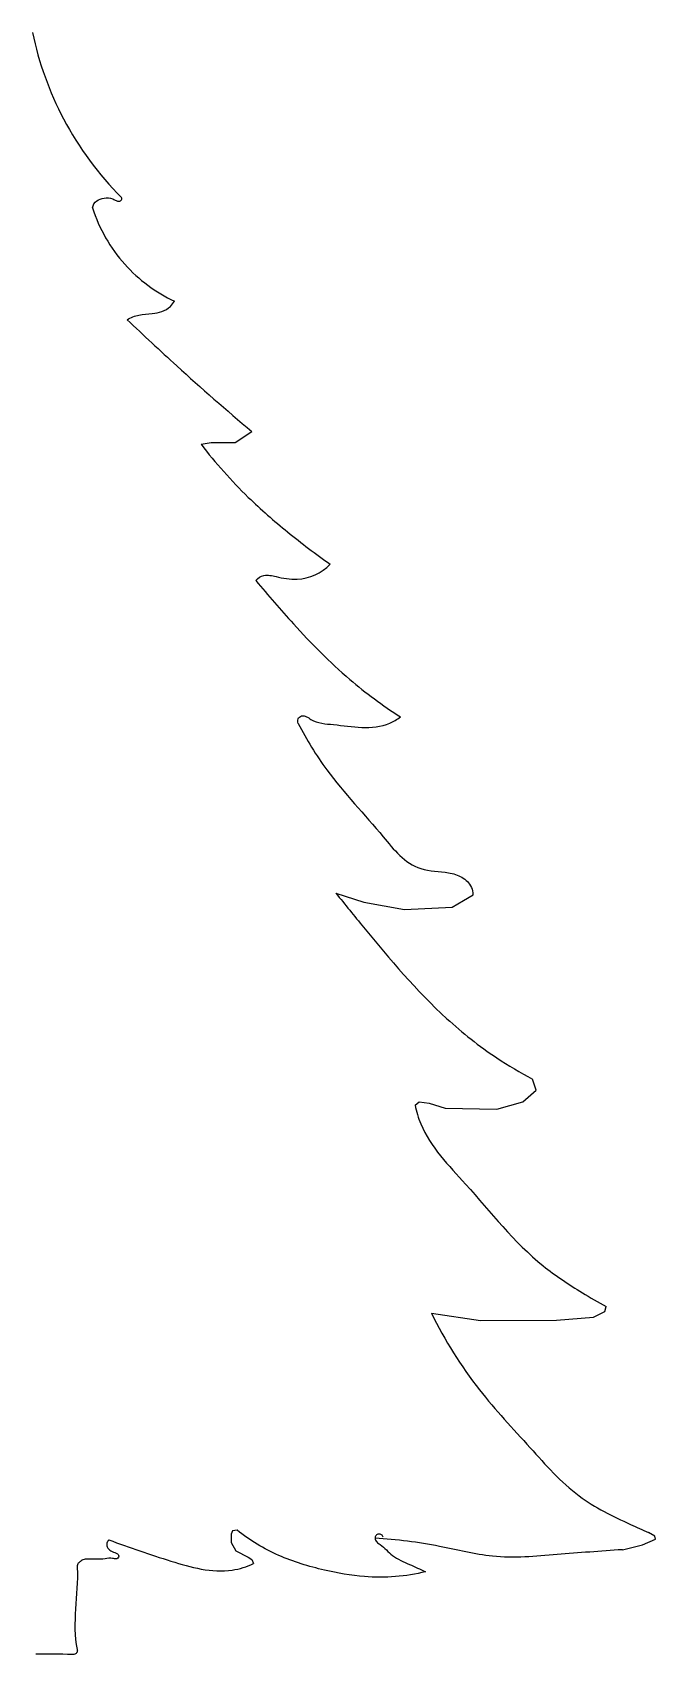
# Model space of a CAD drawing. Extents: x 91.7 to 127.7, y 140.3 to 234.3.
import ezdxf

# ---------------------------------------------------------------- set-up
doc = ezdxf.new("R2010")
doc.units = 0
doc.layers.add('Layer_1', color=7, linetype='CONTINUOUS')

msp = doc.modelspace()

# ---------------------------------------------------------------- linework, layer by layer
at = {"layer": 'Layer_1', "color": 7}
for points in [[(101.42878, 210.404625), (101.42878, 210.404625), (102.01344, 210.50485), (103.3999, 210.50485), (104.36875, 211.139614)], [(109.23509, 184.41047), (109.23509, 184.41047), (110.85001, 183.8783), (113.20532, 183.46069), (115.96154, 183.59433), (116.62971, 183.97853), (117.17259, 184.31598)], [(113.81805, 172.12625), (113.81805, 172.12625), (114.05428, 172.31524), (114.64487, 172.24434), (115.56619, 171.94905), (118.54275, 171.88995), (120.05466, 172.31518), (120.82242, 172.98845), (120.62162, 173.63809)], [(114.76299, 160.07826), (114.76299, 160.07826), (117.59781, 159.65303), (122.0036, 159.67663), (124.14152, 159.842), (124.80298, 160.17273), (124.87388, 160.45621)], [(103.51816, 147.51059), (103.51816, 147.51059), (103.25784, 147.46289), (103.16594, 147.27079), (103.18264, 146.78636), (103.44991, 146.30194), (104.1682, 145.95115), (104.377, 145.80916), (104.4631, 145.57348)], [(125.81879, 146.37662), (125.81879, 146.37662), (126.9864, 146.66102), (127.7381, 146.97841), (127.6963, 147.1538), (127.33066, 147.36881)]]:
    msp.add_lwpolyline(points, dxfattribs=at)
for points in [[(91.673446, 234.258479), (92.036867, 232.514746), (92.6461, 230.822431), (93.477515, 229.247176)], [(93.477515, 229.247176), (94.358218, 227.578535), (95.488213, 226.041744), (96.818385, 224.703595)], [(95.394694, 224.499442), (95.518755, 224.589592), (95.671619, 224.630617), (95.822869, 224.655948)], [(95.822869, 224.655948), (95.987635, 224.683538), (96.162973, 224.693418), (96.31601, 224.626418)], [(96.31601, 224.626418), (96.40944, 224.585518), (96.491008, 224.517343), (96.589532, 224.490988)], [(96.803217, 224.536028), (96.820647, 224.554638), (96.833387, 224.577798), (96.838677, 224.602738)], [(96.838677, 224.602738), (96.845977, 224.637208), (96.838467, 224.674578), (96.818387, 224.703536)], [(95.147952, 224.102236), (95.174882, 224.259769), (95.265405, 224.405494), (95.394694, 224.499442)], [(95.147952, 224.102236), (95.531641, 222.895392), (96.173891, 221.771453), (97.018836, 220.828184)], [(96.589532, 224.490988), (96.638792, 224.477808), (96.692354, 224.475968), (96.739967, 224.494188)], [(96.739967, 224.494188), (96.763777, 224.503288), (96.785787, 224.517428), (96.803217, 224.536028)], [(97.018836, 220.828184), (97.820735, 219.93297), (98.804202, 219.201088), (99.891984, 218.690028)], [(98.605748, 217.971692), (98.987102, 218.015982), (99.377201, 218.127618), (99.65812, 218.389299)], [(99.65812, 218.389299), (99.75143, 218.476219), (99.830707, 218.578149), (99.89198, 218.689977)], [(97.152468, 217.6209), (97.362766, 217.749159), (97.595762, 217.840085), (97.837347, 217.888172)], [(97.152472, 217.62095), (98.099566, 216.718723), (99.057372, 215.827741), (100.02562, 214.948256)], [(97.837347, 217.888172), (98.090159, 217.938492), (98.349698, 217.941962), (98.605748, 217.971692)], [(100.02562, 214.948256), (101.45099, 213.653552), (102.899, 212.383762), (104.36875, 211.139664)], [(101.42878, 210.404673), (102.26573, 209.315456), (103.18214, 208.287301), (104.1683, 207.331074)], [(104.1683, 207.331074), (104.89356, 206.627829), (105.65617, 205.963752), (106.44009, 205.326554)], [(106.44009, 205.326554), (107.2422, 204.674576), (108.06694, 204.050446), (108.91233, 203.455667)], [(106.99133, 202.586987), (107.71111, 202.615967), (108.41516, 202.934317), (108.91233, 203.455616)], [(104.60491, 202.505905), (104.71656, 202.657725), (104.88575, 202.766137), (105.07033, 202.804146)], [(104.60491, 202.505953), (105.30804, 201.65306), (106.0328, 200.818005), (106.77827, 200.001862)], [(105.07033, 202.804146), (105.30238, 202.851926), (105.54119, 202.791136), (105.77191, 202.737326)], [(105.77191, 202.737326), (106.172, 202.644016), (106.58084, 202.570463), (106.99133, 202.586987)], [(106.77827, 200.001862), (107.80788, 198.874639), (108.87864, 197.781966), (110.03832, 196.78906)], [(110.03832, 196.78906), (110.96264, 195.99767), (111.94224, 195.27087), (112.96763, 194.6157)], [(107.06176, 194.23767), (107.01726, 194.31577), (107.01126, 194.41467), (107.04586, 194.49763)], [(107.04586, 194.49763), (107.08046, 194.58063), (107.15504, 194.64581), (107.24187, 194.66913)], [(107.24187, 194.66913), (107.29057, 194.68223), (107.3422, 194.68263), (107.39189, 194.67413)], [(107.39189, 194.67413), (107.44159, 194.66513), (107.48939, 194.64803), (107.53484, 194.62613)], [(107.53484, 194.62613), (107.62564, 194.58223), (107.70659, 194.5207), (107.79311, 194.46886)], [(112.3534, 194.25168), (112.57333, 194.34458), (112.78057, 194.46743), (112.9676, 194.61581)], [(107.06168, 194.238), (107.53595, 193.29599), (108.08977, 192.39404), (108.71532, 191.54492)], [(107.79311, 194.46886), (108.17893, 194.2377), (108.64839, 194.21167), (109.09605, 194.16818)], [(109.09605, 194.16818), (109.64302, 194.11508), (110.18719, 194.02701), (110.73637, 194.00699)], [(110.73637, 194.00699), (111.28555, 193.98699), (111.84716, 194.03789), (112.3534, 194.25168)], [(108.71532, 191.54492), (109.71666, 190.1857), (110.8958, 188.96862), (111.97537, 187.67067)], [(111.97537, 187.67067), (112.28351, 187.3002), (112.58477, 186.92178), (112.93502, 186.59084)], [(112.93502, 186.59084), (113.28527, 186.2599), (113.68991, 185.97527), (114.14873, 185.82803)], [(114.14873, 185.82803), (114.66619, 185.66197), (115.22288, 185.6783), (115.75796, 185.58328)], [(115.75796, 185.58328), (116.0255, 185.53578), (116.2908, 185.45902), (116.52618, 185.32326)], [(116.52618, 185.32326), (116.76157, 185.18751), (116.96631, 184.98904), (117.07804, 184.74135)], [(109.23504, 184.41062), (109.76722, 183.74652), (110.3027, 183.08505), (110.84144, 182.42625)], [(117.07804, 184.74135), (117.13814, 184.60806), (117.17054, 184.46234), (117.17254, 184.31613)], [(110.84144, 182.42625), (112.35312, 180.57769), (113.89644, 178.74393), (115.66063, 177.13458)], [(115.66063, 177.13458), (116.56462, 176.30994), (117.52499, 175.54606), (118.5427, 174.86673)], [(118.5427, 174.86673), (119.21249, 174.41964), (119.90684, 174.00934), (120.62157, 173.6383)], [(113.818, 172.1264), (113.8912, 171.75424), (114.00216, 171.38954), (114.14873, 171.03972)], [(114.14873, 171.03972), (114.71283, 169.69336), (115.76997, 168.62772), (116.74731, 167.54343)], [(116.74731, 167.54343), (118.20362, 165.92776), (119.54359, 164.18538), (121.23578, 162.81873)], [(121.23578, 162.81873), (121.94999, 162.24192), (122.72011, 161.738), (123.50364, 161.25958)], [(123.50364, 161.25958), (123.9555, 160.98367), (124.41232, 160.71588), (124.8738, 160.45638)], [(114.76294, 160.07841), (115.53334, 158.50592), (116.46937, 157.01463), (117.55052, 155.63719)], [(117.55052, 155.63719), (118.4673, 154.46917), (119.4857, 153.38558), (120.47983, 152.28265)], [(120.47983, 152.28265), (121.36873, 151.29647), (122.24795, 150.28555), (123.31465, 149.49507)], [(123.31465, 149.49507), (124.22824, 148.81805), (125.25891, 148.31825), (126.29121, 147.84143)], [(105.92775, 146.04604), (105.06561, 146.42708), (104.25334, 146.92081), (103.51815, 147.5107)], [(126.29121, 147.84143), (126.63673, 147.68183), (126.98322, 147.52434), (127.33065, 147.36896)], [(95.985575, 146.76012), (95.967675, 146.68902), (95.972725, 146.61229), (95.999795, 146.54413)], [(96.10037, 146.94362), (96.04425, 146.89642), (96.00348, 146.83123), (95.985575, 146.76012)], [(96.100364, 146.94373), (97.286409, 146.50333), (98.48387, 146.09367), (99.691138, 145.71531)], [(111.55994, 147.20134), (111.52164, 147.15644), (111.50094, 147.09701), (111.50294, 147.03806)], [(115.23541, 146.56576), (114.00433, 146.81027), (112.75607, 146.96828), (111.50289, 147.03823)], [(111.50294, 147.03806), (111.50394, 146.99736), (111.51624, 146.95736), (111.53474, 146.92117)], [(111.53474, 146.92117), (111.55334, 146.88497), (111.57844, 146.85237), (111.60684, 146.82317)], [(111.71217, 147.28344), (111.65367, 147.27644), (111.59822, 147.24624), (111.55994, 147.20134)], [(111.60684, 146.82317), (111.66354, 146.76477), (111.73255, 146.72007), (111.7982, 146.67191)], [(111.87992, 147.24134), (111.83172, 147.27544), (111.7707, 147.29074), (111.71217, 147.28344)], [(111.7982, 146.67191), (112.05487, 146.4836), (112.26514, 146.23835), (112.51872, 146.04589)], [(111.97542, 147.09714), (111.96282, 147.15474), (111.92812, 147.20727), (111.87992, 147.24134)], [(94.412874, 145.66726), (94.370284, 145.63486), (94.324264, 145.60406), (94.295944, 145.55868)], [(94.596622, 145.79255), (94.528112, 145.76365), (94.472061, 145.71225), (94.412874, 145.66726)], [(94.847188, 145.82595), (94.762308, 145.82655), (94.674811, 145.82558), (94.596622, 145.79255)], [(95.874504, 145.85095), (95.534863, 145.80385), (95.190078, 145.82355), (94.847188, 145.82595)], [(96.308818, 145.87605), (96.165594, 145.90305), (96.018867, 145.87105), (95.874504, 145.85095)], [(95.999795, 146.54413), (96.039565, 146.44401), (96.123534, 146.36703), (96.216, 146.31176)], [(96.216, 146.31176), (96.30847, 146.25646), (96.410593, 146.21986), (96.509277, 146.17664)], [(96.428989, 145.84885), (96.388579, 145.85585), (96.349189, 145.86845), (96.308818, 145.87605)], [(96.55103, 145.85085), (96.51172, 145.83895), (96.4694, 145.84085), (96.428989, 145.84885)], [(96.509277, 146.17664), (96.537137, 146.16444), (96.564917, 146.15164), (96.589957, 146.13434)], [(96.65214, 145.93645), (96.63255, 145.89545), (96.59452, 145.86405), (96.55103, 145.85085)], [(96.589957, 146.13434), (96.614997, 146.11714), (96.637377, 146.09514), (96.651257, 146.06804)], [(96.651257, 146.06804), (96.672007, 146.02764), (96.671727, 145.97744), (96.65214, 145.93645)], [(99.691138, 145.71531), (100.84051, 145.35509), (102.04309, 145.01971), (103.23467, 145.19559)], [(108.57358, 145.19559), (107.66998, 145.4059), (106.77632, 145.671), (105.92775, 146.04604)], [(112.51872, 146.04589), (112.81408, 145.82172), (113.15962, 145.67533), (113.49909, 145.52617)], [(118.30647, 145.99879), (117.26986, 146.1), (116.257, 146.36286), (115.23541, 146.56576)], [(122.03898, 146.09329), (120.79686, 145.9903), (119.54696, 145.87767), (118.30647, 145.99879)], [(125.81874, 146.37677), (124.5581, 146.29217), (123.29813, 146.19769), (122.03898, 146.09329)], [(94.262532, 145.33318), (94.341172, 143.74942), (93.931938, 142.14), (94.262532, 140.58914)], [(94.262064, 145.44895), (94.258364, 145.41045), (94.260664, 145.37175), (94.262532, 145.33318)], [(94.295944, 145.55868), (94.275504, 145.52588), (94.265714, 145.48738), (94.262064, 145.44895)], [(103.23467, 145.19559), (103.66013, 145.25839), (104.07592, 145.38633), (104.46309, 145.57357)], [(110.88868, 144.81762), (110.10842, 144.87892), (109.33586, 145.01817), (108.57358, 145.19559)], [(112.68407, 144.81762), (112.0869, 144.76972), (111.48593, 144.77072), (110.88868, 144.81762)], [(114.43221, 145.1011), (113.85839, 144.95979), (113.27314, 144.86489), (112.68407, 144.81762)], [(113.49909, 145.52617), (113.81204, 145.38866), (114.12312, 145.2469), (114.43222, 145.10095)], [(93.953555, 140.30524), (93.257856, 140.32944), (92.561508, 140.33504), (91.865511, 140.32194)], [(94.028725, 140.30524), (94.003715, 140.30324), (93.978605, 140.30437), (93.953555, 140.30524)], [(94.199552, 140.37304), (94.153002, 140.33144), (94.090962, 140.30964), (94.028725, 140.30524)], [(94.254622, 140.44784), (94.242002, 140.41934), (94.222822, 140.39384), (94.199552, 140.37304)], [(94.270932, 140.53904), (94.273232, 140.50794), (94.267232, 140.47634), (94.254622, 140.44784)], [(94.262532, 140.58914), (94.266032, 140.57254), (94.269732, 140.55594), (94.270932, 140.53904)]]:
    msp.add_open_spline(points, degree=3, dxfattribs=at)

doc.saveas('drawing.dxf')
